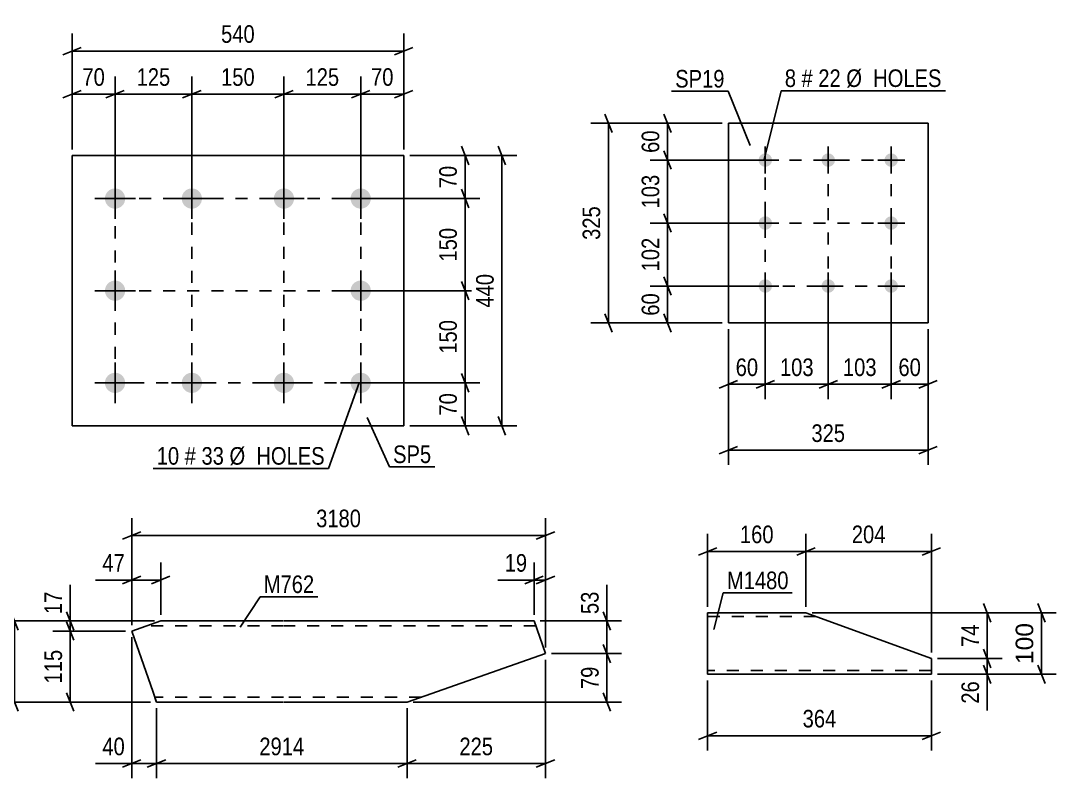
# Model space of a CAD drawing. Header units: millimetres. Extents: x 0 to 594, y 0 to 420.
# Drawn here: x 139.6 to 308.2, y 203.1 to 326.4 of the extents above; entities that cross this region are included whole.
import ezdxf

# ---------------------------------------------------------------- set-up
doc = ezdxf.new("R2010")
doc.units = ezdxf.units.MM
doc.linetypes.add('DXK_LINE_DOT2', pattern=[3.9198, 1.9599, -1.9599])
doc.styles.add('Arial', font='ARIAL.TTF', dxfattribs={"height": 0.2})
doc.styles.add('Arial Narrow', font='ARIALN.TTF', dxfattribs={"height": 0.2})

# ---------------------------------------------------------------- blocks, each defined once
blk = doc.blocks.new('Bolt-284936676-8495 - 8493')
at = {"linetype": 'Continuous'}
for points in [[(260.83, 304.83, -1), (260.83, 302.63, -1)], [(271.08, 304.83, -1), (271.08, 302.63, -1)], [(281.33, 304.83, -1), (281.33, 302.63, -1)], [(260.83, 294.58, -1), (260.83, 292.38, -1)], [(281.33, 294.58, -1), (281.33, 292.38, -1)], [(260.83, 284.33, -1), (260.83, 282.13, -1)], [(271.08, 284.33, -1), (271.08, 282.13, -1)], [(281.33, 284.33, -1), (281.33, 282.13, -1)]]:
    blk.add_hatch(color=1, dxfattribs=at).paths.add_polyline_path(points)
at = {"color": 1, "linetype": 'Continuous'}
for p, q in [((260.83, 305.93), (260.83, 301.53)), ((271.08, 305.93), (271.08, 301.53)), ((281.33, 305.93), (281.33, 301.53)), ((258.63, 303.73), (263.03, 303.73)), ((268.88, 303.73), (273.28, 303.73)), ((279.13, 303.73), (283.53, 303.73)), ((260.83, 295.68), (260.83, 291.28)), ((281.33, 295.68), (281.33, 291.28)), ((258.63, 293.48), (263.03, 293.48)), ((279.13, 293.48), (283.53, 293.48)), ((260.83, 285.43), (260.83, 281.03)), ((271.08, 285.43), (271.08, 281.03)), ((281.33, 285.43), (281.33, 281.03)), ((258.63, 283.23), (263.03, 283.23)), ((268.88, 283.23), (273.28, 283.23)), ((279.13, 283.23), (283.53, 283.23))]:
    blk.add_line(p, q, dxfattribs=at)
blk = doc.blocks.new('Part-284936676-8494 - 8493')
at = {"color": 2, "linetype": 'Continuous'}
for p, q in [((287.33, 309.73), (254.83, 309.73)), ((254.83, 277.23), (254.83, 309.73)), ((287.33, 277.23), (287.33, 309.73)), ((287.33, 277.23), (254.83, 277.23))]:
    blk.add_line(p, q, dxfattribs=at)
blk = doc.blocks.new('Part-284936676-8410 - 8409')
at = {"color": 2, "linetype": 'Continuous'}
for p, q in [((162.39, 228.71), (157.66, 227.05)), ((182.39, 228.71), (162.39, 228.71)), ((223.18, 228.71), (182.49, 228.71)), ((223.18, 228.71), (225.04, 223.39)), ((161.14, 217.11), (157.66, 227.05)), ((202.49, 215.51), (225.04, 223.39)), ((161.7, 215.51), (161.14, 217.11)), ((182.39, 215.51), (161.7, 215.51)), ((202.49, 215.51), (182.49, 215.51))]:
    blk.add_line(p, q, dxfattribs=at)
at = {"color": 7, "linetype": 'DXK_LINE_DOT2'}
for p, q in [((182.39, 227.91), (160.1, 227.91)), ((223.46, 227.91), (182.49, 227.91)), ((161.66, 215.63), (161.14, 217.11)), ((182.39, 216.31), (161.42, 216.31)), ((204.78, 216.31), (182.49, 216.31))]:
    blk.add_line(p, q, dxfattribs=at)
blk = doc.blocks.new('Part-284936676-8591 - 8590')
at = {"color": 2, "linetype": 'Continuous'}
for p, q in [((147.95, 260.47), (147.95, 304.47)), ((147.95, 304.47), (201.95, 304.47)), ((201.95, 304.47), (201.95, 260.47)), ((201.95, 260.47), (147.95, 260.47))]:
    blk.add_line(p, q, dxfattribs=at)
blk = doc.blocks.new('Bolt-284936676-8592 - 8590')
at = {"linetype": 'Continuous'}
for points in [[(154.95, 299.12, -1), (154.95, 295.82, -1)], [(167.45, 299.12, -1), (167.45, 295.82, -1)], [(182.45, 299.12, -1), (182.45, 295.82, -1)], [(194.95, 299.12, -1), (194.95, 295.82, -1)], [(154.95, 284.12, -1), (154.95, 280.82, -1)], [(194.95, 284.12, -1), (194.95, 280.82, -1)], [(154.95, 269.12, -1), (154.95, 265.82, -1)], [(167.45, 269.12, -1), (167.45, 265.82, -1)], [(182.45, 269.12, -1), (182.45, 265.82, -1)], [(194.95, 269.12, -1), (194.95, 265.82, -1)]]:
    blk.add_hatch(color=1, dxfattribs=at).paths.add_polyline_path(points)
at = {"color": 1, "linetype": 'Continuous'}
for p, q in [((154.95, 300.77), (154.95, 294.17)), ((167.45, 300.77), (167.45, 294.17)), ((182.45, 300.77), (182.45, 294.17)), ((194.95, 300.77), (194.95, 294.17)), ((151.65, 297.47), (158.25, 297.47)), ((164.15, 297.47), (170.75, 297.47)), ((179.15, 297.47), (185.75, 297.47)), ((191.65, 297.47), (198.25, 297.47)), ((154.95, 285.77), (154.95, 279.17)), ((194.95, 285.77), (194.95, 279.17)), ((151.65, 282.47), (158.25, 282.47)), ((191.65, 282.47), (198.25, 282.47)), ((154.95, 270.77), (154.95, 264.17)), ((167.45, 270.77), (167.45, 264.17)), ((182.45, 270.77), (182.45, 264.17)), ((194.95, 270.77), (194.95, 264.17)), ((151.65, 267.47), (158.25, 267.47)), ((164.15, 267.47), (170.75, 267.47)), ((179.15, 267.47), (185.75, 267.47)), ((191.65, 267.47), (198.25, 267.47))]:
    blk.add_line(p, q, dxfattribs=at)
blk = doc.blocks.new('Part-284936676-8640 - 8639')
at = {"color": 2, "linetype": 'Continuous'}
for p, q in [((251.43, 220.12), (251.43, 230.03)), ((251.43, 230.03), (267.44, 230.03)), ((267.44, 230.03), (287.87, 222.6)), ((287.87, 222.6), (287.87, 220.03)), ((251.43, 220.03), (251.43, 220.12)), ((287.87, 220.03), (251.43, 220.03))]:
    blk.add_line(p, q, dxfattribs=at)
at = {"color": 7, "linetype": 'DXK_LINE_DOT2'}
for p, q in [((269.09, 229.43), (251.43, 229.43)), ((251.43, 220.63), (251.43, 220.68)), ((287.87, 220.63), (251.43, 220.63))]:
    blk.add_line(p, q, dxfattribs=at)
blk = doc.blocks.new('Rectangle-284936676-12552 - 8493')
at = {"color": 1, "linetype": 'DXK_LINE_DOT2'}
blk.add_lwpolyline([(260.83, 303.73), (281.33, 303.73), (281.33, 283.23), (260.83, 283.23), (260.83, 303.73)], close=True, dxfattribs=at)
blk = doc.blocks.new('Rectangle-284936676-12542 - 8590')
at = {"color": 1, "linetype": 'DXK_LINE_DOT2'}
blk.add_lwpolyline([(154.95, 297.47), (194.95, 297.47), (194.95, 267.47), (154.95, 267.47), (154.95, 297.47)], close=True, dxfattribs=at)
blk = doc.blocks.new('Line-284936676-12607 - 8493')
at = {"color": 1, "linetype": 'DXK_LINE_DOT2'}
blk.add_line((271.08, 303.73), (271.08, 283.23), dxfattribs=at)
blk = doc.blocks.new('Line-284936676-12586 - 8590')
at = {"color": 1, "linetype": 'DXK_LINE_DOT2'}
blk.add_line((154.95, 282.47), (194.95, 282.47), dxfattribs=at)
blk = doc.blocks.new('Line-284936676-12614 - 8493')
at = {"color": 1, "linetype": 'DXK_LINE_DOT2'}
blk.add_line((260.83, 293.48), (281.33, 293.48), dxfattribs=at)
blk = doc.blocks.new('Line-284936676-12593 - 8590')
at = {"color": 1, "linetype": 'DXK_LINE_DOT2'}
blk.add_line((167.45, 297.47), (167.45, 267.47), dxfattribs=at)
blk = doc.blocks.new('Line-284936676-12600 - 8590')
at = {"color": 1, "linetype": 'DXK_LINE_DOT2'}
blk.add_line((182.45, 297.47), (182.45, 267.47), dxfattribs=at)
blk = doc.blocks.new('StraightDimension-284936676-14055 - 8493')
at = {"color": 7, "linetype": 'Continuous'}
for p, q in [((260.83, 282.23), (260.83, 264.83)), ((271.08, 282.23), (271.08, 264.83)), ((259.33, 266.63), (262.33, 267.83)), ((260.83, 267.23), (271.08, 267.23)), ((272.58, 267.83), (269.58, 266.63))]:
    blk.add_line(p, q, dxfattribs=at)
at = {"color": 0}
blk.add_wipeout([(269.3, 267.98), (269.3, 272.18), (262.62, 272.18), (262.62, 267.98)], dxfattribs=at)
at = {"color": 3, "style": 'Arial Narrow'}
blk.add_text('103', height=2.863, dxfattribs=at).set_placement((263.22, 268.58))
blk = doc.blocks.new('StraightDimension-284936676-8920 - 8493')
at = {"color": 7, "linetype": 'Continuous'}
for p, q in [((244.31, 311.23), (245.51, 308.23)), ((253.83, 309.73), (242.06, 309.73)), ((244.91, 303.73), (244.91, 309.73)), ((245.51, 302.23), (244.31, 305.23)), ((259.83, 303.73), (242.06, 303.73))]:
    blk.add_line(p, q, dxfattribs=at)
at = {"color": 0}
blk.add_wipeout([(244.16, 309.16), (239.96, 309.16), (239.96, 304.3), (244.16, 304.3)], dxfattribs=at)
at = {"color": 3, "style": 'Arial Narrow'}
blk.add_text('60', height=2.863, rotation=90.0002, dxfattribs=at).set_placement((243.56, 304.9))
blk = doc.blocks.new('StraightDimension-284936676-8923 - 8493')
at = {"color": 7, "linetype": 'Continuous'}
for p, q in [((244.31, 284.73), (245.51, 281.73)), ((259.83, 283.23), (242.06, 283.23)), ((244.91, 277.23), (244.91, 283.23)), ((245.51, 275.73), (244.31, 278.73)), ((253.83, 277.23), (242.06, 277.23))]:
    blk.add_line(p, q, dxfattribs=at)
at = {"color": 0}
blk.add_wipeout([(244.16, 282.66), (239.96, 282.66), (239.96, 277.8), (244.16, 277.8)], dxfattribs=at)
at = {"color": 3, "style": 'Arial Narrow'}
blk.add_text('60', height=2.863, rotation=90.0002, dxfattribs=at).set_placement((243.56, 278.4))
blk = doc.blocks.new('StraightDimension-284936676-8936 - 8493')
at = {"color": 7, "linetype": 'Continuous'}
for p, q in [((235.89, 308.23), (234.69, 311.23)), ((253.83, 309.73), (232.44, 309.73)), ((235.29, 277.23), (235.29, 309.73)), ((234.69, 278.73), (235.89, 275.73)), ((253.83, 277.23), (232.44, 277.23))]:
    blk.add_line(p, q, dxfattribs=at)
at = {"color": 0}
blk.add_wipeout([(234.54, 296.82), (230.34, 296.82), (230.34, 290.14), (234.54, 290.14)], dxfattribs=at)
at = {"color": 3, "style": 'Arial Narrow'}
blk.add_text('325', height=2.863, rotation=90.0002, dxfattribs=at).set_placement((233.94, 290.74))
blk = doc.blocks.new('StraightDimension-284936676-8940 - 8493')
at = {"color": 7, "linetype": 'Continuous'}
for p, q in [((281.33, 282.23), (281.33, 264.83)), ((287.33, 276.23), (287.33, 264.83)), ((279.83, 266.63), (282.83, 267.83)), ((281.33, 267.23), (287.33, 267.23)), ((288.83, 267.83), (285.83, 266.63))]:
    blk.add_line(p, q, dxfattribs=at)
at = {"color": 0}
blk.add_wipeout([(286.76, 267.98), (286.76, 272.18), (281.91, 272.18), (281.91, 267.98)], dxfattribs=at)
at = {"color": 3, "style": 'Arial Narrow'}
blk.add_text('60', height=2.863, dxfattribs=at).set_placement((282.51, 268.58))
blk = doc.blocks.new('StraightDimension-284936676-8943 - 8493')
at = {"color": 7, "linetype": 'Continuous'}
for p, q in [((260.83, 282.23), (260.83, 264.83)), ((254.83, 276.23), (254.83, 264.83)), ((253.33, 266.63), (256.33, 267.83)), ((254.83, 267.23), (260.83, 267.23)), ((262.33, 267.83), (259.33, 266.63))]:
    blk.add_line(p, q, dxfattribs=at)
at = {"color": 0}
blk.add_wipeout([(260.26, 267.98), (260.26, 272.18), (255.41, 272.18), (255.41, 267.98)], dxfattribs=at)
at = {"color": 3, "style": 'Arial Narrow'}
blk.add_text('60', height=2.863, dxfattribs=at).set_placement((256.01, 268.58))
blk = doc.blocks.new('StraightDimension-284936676-8956 - 8493')
at = {"color": 7, "linetype": 'Continuous'}
for p, q in [((254.83, 276.23), (254.83, 254.1)), ((287.33, 276.23), (287.33, 254.1)), ((256.33, 257.1), (253.33, 255.9)), ((254.83, 256.5), (287.33, 256.5)), ((285.83, 255.9), (288.83, 257.1))]:
    blk.add_line(p, q, dxfattribs=at)
at = {"color": 0}
blk.add_wipeout([(274.43, 257.25), (274.43, 261.45), (267.74, 261.45), (267.74, 257.25)], dxfattribs=at)
at = {"color": 3, "style": 'Arial Narrow'}
blk.add_text('325', height=2.863, dxfattribs=at).set_placement((268.34, 257.85))
blk = doc.blocks.new('StraightDimension-284936676-14033 - 8493')
at = {"color": 7, "linetype": 'Continuous'}
for p, q in [((259.83, 293.48), (242.06, 293.48)), ((244.31, 294.98), (245.51, 291.98)), ((244.91, 283.23), (244.91, 293.48)), ((245.51, 281.73), (244.31, 284.73)), ((259.83, 283.23), (242.06, 283.23))]:
    blk.add_line(p, q, dxfattribs=at)
at = {"color": 0}
blk.add_wipeout([(244.16, 291.7), (239.96, 291.7), (239.96, 285.01), (244.16, 285.01)], dxfattribs=at)
at = {"color": 3, "style": 'Arial Narrow'}
blk.add_text('102', height=2.863, rotation=90.0002, dxfattribs=at).set_placement((243.56, 285.61))
blk = doc.blocks.new('StraightDimension-284936676-14035 - 8493')
at = {"color": 7, "linetype": 'Continuous'}
for p, q in [((244.31, 305.23), (245.51, 302.23)), ((259.83, 303.73), (242.06, 303.73)), ((244.91, 293.48), (244.91, 303.73)), ((259.83, 293.48), (242.06, 293.48)), ((245.51, 291.98), (244.31, 294.98))]:
    blk.add_line(p, q, dxfattribs=at)
at = {"color": 0}
blk.add_wipeout([(244.16, 301.95), (239.96, 301.95), (239.96, 295.26), (244.16, 295.26)], dxfattribs=at)
at = {"color": 3, "style": 'Arial Narrow'}
blk.add_text('103', height=2.863, rotation=90.0002, dxfattribs=at).set_placement((243.56, 295.86))
blk = doc.blocks.new('StraightDimension-284936676-14057 - 8493')
at = {"color": 7, "linetype": 'Continuous'}
for p, q in [((271.08, 282.23), (271.08, 264.83)), ((281.33, 282.23), (281.33, 264.83)), ((269.58, 266.63), (272.58, 267.83)), ((271.08, 267.23), (281.33, 267.23)), ((282.83, 267.83), (279.83, 266.63))]:
    blk.add_line(p, q, dxfattribs=at)
at = {"color": 0}
blk.add_wipeout([(279.55, 267.98), (279.55, 272.18), (272.87, 272.18), (272.87, 267.98)], dxfattribs=at)
at = {"color": 3, "style": 'Arial Narrow'}
blk.add_text('103', height=2.863, dxfattribs=at).set_placement((273.47, 268.58))
blk = doc.blocks.new('StraightDimension-284936676-8760 - 8409')
at = {"color": 7, "linetype": 'Continuous'}
for p, q in [((157.66, 228.05), (157.66, 245.47)), ((225.04, 224.39), (225.04, 245.47)), ((159.16, 243.22), (156.16, 242.02)), ((223.54, 242.02), (226.54, 243.22)), ((157.66, 242.62), (225.04, 242.62))]:
    blk.add_line(p, q, dxfattribs=at)
at = {"color": 0}
blk.add_wipeout([(195.61, 243.37), (195.61, 247.57), (187.09, 247.57), (187.09, 243.37)], dxfattribs=at)
at = {"color": 3, "style": 'Arial Narrow'}
blk.add_text('3180', height=2.863, dxfattribs=at).set_placement((187.69, 243.97))
blk = doc.blocks.new('StraightDimension-284936676-8752 - 8409')
at = {"color": 7, "linetype": 'Continuous'}
for p, q in [((234.44, 230.21), (235.64, 227.21)), ((224.18, 228.71), (237.44, 228.71)), ((235.04, 223.39), (235.04, 228.71)), ((235.64, 221.89), (234.44, 224.89)), ((226.04, 223.39), (237.44, 223.39))]:
    blk.add_line(p, q, dxfattribs=at)
at = {"color": 0}
blk.add_wipeout([(234.29, 234.09), (230.09, 234.09), (230.09, 229.23), (234.29, 229.23)], dxfattribs=at)
at = {"color": 7, "linetype": 'Continuous'}
blk.add_line((235.04, 228.71), (235.04, 234.61), dxfattribs=at)
blk.add_line((235.04, 228.71), (235.04, 234.61), dxfattribs=at)
at = {"color": 3, "style": 'Arial Narrow'}
blk.add_text('53', height=2.863, rotation=90.0002, dxfattribs=at).set_placement((233.69, 229.83))
blk = doc.blocks.new('StraightDimension-284936676-8736 - 8409')
at = {"color": 7, "linetype": 'Continuous'}
for p, q in [((223.18, 229.71), (223.18, 238.23)), ((225.04, 224.39), (225.04, 238.23)), ((221.68, 234.78), (224.68, 235.98)), ((223.18, 235.38), (225.04, 235.38)), ((226.54, 235.98), (223.54, 234.78))]:
    blk.add_line(p, q, dxfattribs=at)
at = {"color": 0}
blk.add_wipeout([(222.65, 236.13), (222.65, 240.33), (217.79, 240.33), (217.79, 236.13)], dxfattribs=at)
at = {"color": 7, "linetype": 'Continuous'}
blk.add_line((223.18, 235.38), (217.27, 235.38), dxfattribs=at)
blk.add_line((223.18, 235.38), (217.27, 235.38), dxfattribs=at)
at = {"color": 3, "style": 'Arial Narrow'}
blk.add_text('19', height=2.863, dxfattribs=at).set_placement((218.39, 236.73))
blk = doc.blocks.new('StraightDimension-284936676-8740 - 8409')
at = {"color": 7, "linetype": 'Continuous'}
for p, q in [((157.66, 228.05), (157.66, 238.23)), ((162.39, 229.71), (162.39, 238.23)), ((156.16, 234.78), (159.16, 235.98)), ((157.66, 235.38), (162.39, 235.38)), ((163.89, 235.98), (160.89, 234.78))]:
    blk.add_line(p, q, dxfattribs=at)
at = {"color": 0}
blk.add_wipeout([(157.14, 236.13), (157.14, 240.33), (152.28, 240.33), (152.28, 236.13)], dxfattribs=at)
at = {"color": 7, "linetype": 'Continuous'}
blk.add_line((157.66, 235.38), (151.76, 235.38), dxfattribs=at)
blk.add_line((157.66, 235.38), (151.76, 235.38), dxfattribs=at)
at = {"color": 3, "style": 'Arial Narrow'}
blk.add_text('47', height=2.863, dxfattribs=at).set_placement((152.88, 236.73))
blk = doc.blocks.new('StraightDimension-284936676-8753 - 8409')
at = {"color": 7, "linetype": 'Continuous'}
for p, q in [((234.44, 224.89), (235.64, 221.89)), ((226.04, 223.39), (237.44, 223.39)), ((235.04, 215.51), (235.04, 223.39)), ((235.64, 214.01), (234.44, 217.01)), ((203.49, 215.51), (237.44, 215.51))]:
    blk.add_line(p, q, dxfattribs=at)
at = {"color": 0}
blk.add_wipeout([(234.29, 221.87), (230.09, 221.87), (230.09, 217.02), (234.29, 217.02)], dxfattribs=at)
at = {"color": 3, "style": 'Arial Narrow'}
blk.add_text('79', height=2.863, rotation=90.0002, dxfattribs=at).set_placement((233.69, 217.62))
blk = doc.blocks.new('StraightDimension-284936676-11393 - 8409')
at = {"color": 7, "linetype": 'Continuous'}
for p, q in [((147.06, 230.21), (148.26, 227.21)), ((161.39, 228.71), (144.81, 228.71)), ((148.26, 225.56), (147.06, 228.56)), ((147.66, 227.06), (147.66, 228.71)), ((156.66, 227.06), (144.81, 227.06))]:
    blk.add_line(p, q, dxfattribs=at)
at = {"color": 0}
blk.add_wipeout([(146.91, 234.09), (142.71, 234.09), (142.71, 229.23), (146.91, 229.23)], dxfattribs=at)
at = {"color": 7, "linetype": 'Continuous'}
blk.add_line((147.66, 228.71), (147.66, 234.61), dxfattribs=at)
blk.add_line((147.66, 228.71), (147.66, 234.61), dxfattribs=at)
at = {"color": 3, "style": 'Arial Narrow'}
blk.add_text('17', height=2.863, rotation=90.0002, dxfattribs=at).set_placement((146.31, 229.83))
blk = doc.blocks.new('StraightDimension-284936676-11394 - 8409')
at = {"color": 7, "linetype": 'Continuous'}
for p, q in [((147.06, 228.56), (148.26, 225.56)), ((156.66, 227.06), (144.81, 227.06)), ((147.66, 215.51), (147.66, 227.06)), ((148.26, 214.01), (147.06, 217.01)), ((160.7, 215.51), (144.81, 215.51))]:
    blk.add_line(p, q, dxfattribs=at)
at = {"color": 0}
blk.add_wipeout([(146.91, 224.62), (142.71, 224.62), (142.71, 217.94), (146.91, 217.94)], dxfattribs=at)
at = {"color": 3, "style": 'Arial Narrow'}
blk.add_text('115', height=2.863, rotation=90.0002, dxfattribs=at).set_placement((146.31, 218.54))
blk = doc.blocks.new('StraightDimension-284936676-11471 - 8409')
at = {"color": 7, "linetype": 'Continuous'}
for p, q in [((225.04, 222.39), (225.04, 203.11)), ((202.49, 214.51), (202.49, 203.11)), ((203.99, 206.11), (200.99, 204.91)), ((223.54, 204.91), (226.54, 206.11)), ((202.49, 205.51), (225.04, 205.51))]:
    blk.add_line(p, q, dxfattribs=at)
at = {"color": 0}
blk.add_wipeout([(217.1, 206.26), (217.1, 210.46), (210.42, 210.46), (210.42, 206.26)], dxfattribs=at)
at = {"color": 3, "style": 'Arial Narrow'}
blk.add_text('225', height=2.863, dxfattribs=at).set_placement((211.02, 206.86))
blk = doc.blocks.new('StraightDimension-284936676-11472 - 8409')
at = {"color": 7, "linetype": 'Continuous'}
for p, q in [((161.7, 214.51), (161.7, 203.11)), ((202.49, 214.51), (202.49, 203.11)), ((163.2, 206.11), (160.2, 204.91)), ((200.99, 204.91), (203.99, 206.11)), ((161.7, 205.51), (202.49, 205.51))]:
    blk.add_line(p, q, dxfattribs=at)
at = {"color": 0}
blk.add_wipeout([(186.35, 206.26), (186.35, 210.46), (177.84, 210.46), (177.84, 206.26)], dxfattribs=at)
at = {"color": 3, "style": 'Arial Narrow'}
blk.add_text('2914', height=2.863, dxfattribs=at).set_placement((178.44, 206.86))
blk = doc.blocks.new('StraightDimension-284936676-11473 - 8409')
at = {"color": 7, "linetype": 'Continuous'}
for p, q in [((157.66, 226.06), (157.66, 203.11)), ((161.7, 214.51), (161.7, 203.11)), ((156.16, 204.91), (159.16, 206.11)), ((163.2, 206.11), (160.2, 204.91)), ((157.66, 205.51), (161.7, 205.51))]:
    blk.add_line(p, q, dxfattribs=at)
at = {"color": 0}
blk.add_wipeout([(157.14, 206.26), (157.14, 210.46), (152.28, 210.46), (152.28, 206.26)], dxfattribs=at)
at = {"color": 7, "linetype": 'Continuous'}
blk.add_line((157.66, 205.51), (151.76, 205.51), dxfattribs=at)
blk.add_line((157.66, 205.51), (151.76, 205.51), dxfattribs=at)
at = {"color": 3, "style": 'Arial Narrow'}
blk.add_text('40', height=2.863, dxfattribs=at).set_placement((152.88, 206.86))
blk = doc.blocks.new('StraightDimension-284936676-11514 - 8409')
at = {"color": 7, "linetype": 'Continuous'}
for p, q in [((139.16, 227.21), (137.96, 230.21)), ((161.39, 228.71), (135.71, 228.71)), ((138.56, 215.51), (138.56, 228.71)), ((137.96, 217.01), (139.16, 214.01)), ((160.7, 215.51), (135.71, 215.51))]:
    blk.add_line(p, q, dxfattribs=at)
at = {"color": 0}
blk.add_wipeout([(137.81, 226.04), (133.61, 226.04), (133.61, 218.17), (137.81, 218.17)], dxfattribs=at)
at = {"color": 3, "style": 'Arial'}
blk.add_text('132', height=2.865, rotation=90.0002, dxfattribs=at).set_placement((137.21, 218.77))
blk = doc.blocks.new('StraightDimension-284936676-14361 - 8590')
at = {"color": 7, "linetype": 'Continuous'}
for p, q in [((182.45, 298.47), (182.45, 317.32)), ((194.95, 298.47), (194.95, 317.32)), ((183.95, 315.07), (180.95, 313.87)), ((182.45, 314.47), (194.95, 314.47)), ((193.45, 313.87), (196.45, 315.07))]:
    blk.add_line(p, q, dxfattribs=at)
at = {"color": 0}
blk.add_wipeout([(192.05, 315.22), (192.05, 319.42), (185.36, 319.42), (185.36, 315.22)], dxfattribs=at)
at = {"color": 3, "style": 'Arial Narrow'}
blk.add_text('125', height=2.863, dxfattribs=at).set_placement((185.96, 315.82))
blk = doc.blocks.new('StraightDimension-284936676-9144 - 8590')
at = {"color": 7, "linetype": 'Continuous'}
for p, q in [((211.35, 305.97), (212.55, 302.97)), ((202.95, 304.47), (214.35, 304.47)), ((211.95, 297.47), (211.95, 304.47)), ((212.55, 295.97), (211.35, 298.97)), ((195.95, 297.47), (214.35, 297.47))]:
    blk.add_line(p, q, dxfattribs=at)
at = {"color": 0}
blk.add_wipeout([(211.2, 303.39), (207, 303.39), (207, 298.54), (211.2, 298.54)], dxfattribs=at)
at = {"color": 3, "style": 'Arial Narrow'}
blk.add_text('70', height=2.863, rotation=90.0002, dxfattribs=at).set_placement((210.6, 299.14))
blk = doc.blocks.new('StraightDimension-284936676-14335 - 8590')
at = {"color": 7, "linetype": 'Continuous'}
for p, q in [((212.55, 280.97), (211.35, 283.97)), ((195.95, 282.47), (214.35, 282.47)), ((211.95, 267.47), (211.95, 282.47)), ((211.35, 268.97), (212.55, 265.97)), ((195.95, 267.47), (214.35, 267.47))]:
    blk.add_line(p, q, dxfattribs=at)
at = {"color": 0}
blk.add_wipeout([(211.2, 278.31), (207, 278.31), (207, 271.62), (211.2, 271.62)], dxfattribs=at)
at = {"color": 3, "style": 'Arial Narrow'}
blk.add_text('150', height=2.863, rotation=90.0002, dxfattribs=at).set_placement((210.6, 272.22))
blk = doc.blocks.new('StraightDimension-284936676-9147 - 8590')
at = {"color": 7, "linetype": 'Continuous'}
for p, q in [((211.35, 268.97), (212.55, 265.97)), ((195.95, 267.47), (214.35, 267.47)), ((211.95, 260.47), (211.95, 267.47)), ((212.55, 258.97), (211.35, 261.97)), ((202.95, 260.47), (214.35, 260.47))]:
    blk.add_line(p, q, dxfattribs=at)
at = {"color": 0}
blk.add_wipeout([(211.2, 266.39), (207, 266.39), (207, 261.54), (211.2, 261.54)], dxfattribs=at)
at = {"color": 3, "style": 'Arial Narrow'}
blk.add_text('70', height=2.863, rotation=90.0002, dxfattribs=at).set_placement((210.6, 262.14))
blk = doc.blocks.new('StraightDimension-284936676-14337 - 8590')
at = {"color": 7, "linetype": 'Continuous'}
for p, q in [((212.55, 295.97), (211.35, 298.97)), ((195.95, 297.47), (214.35, 297.47)), ((211.95, 282.47), (211.95, 297.47)), ((211.35, 283.97), (212.55, 280.97)), ((195.95, 282.47), (214.35, 282.47))]:
    blk.add_line(p, q, dxfattribs=at)
at = {"color": 0}
blk.add_wipeout([(211.2, 293.31), (207, 293.31), (207, 286.62), (211.2, 286.62)], dxfattribs=at)
at = {"color": 3, "style": 'Arial Narrow'}
blk.add_text('150', height=2.863, rotation=90.0002, dxfattribs=at).set_placement((210.6, 287.22))
blk = doc.blocks.new('StraightDimension-284936676-9160 - 8590')
at = {"color": 7, "linetype": 'Continuous'}
for p, q in [((218.55, 302.97), (217.35, 305.97)), ((202.95, 304.47), (220.35, 304.47)), ((217.95, 260.47), (217.95, 304.47)), ((217.35, 261.97), (218.55, 258.97)), ((202.95, 260.47), (220.35, 260.47))]:
    blk.add_line(p, q, dxfattribs=at)
at = {"color": 0}
blk.add_wipeout([(217.2, 285.81), (213, 285.81), (213, 279.12), (217.2, 279.12)], dxfattribs=at)
at = {"color": 3, "style": 'Arial Narrow'}
blk.add_text('440', height=2.863, rotation=90.0002, dxfattribs=at).set_placement((216.6, 279.72))
blk = doc.blocks.new('StraightDimension-284936676-9164 - 8590')
at = {"color": 7, "linetype": 'Continuous'}
for p, q in [((194.95, 298.47), (194.95, 317.32)), ((201.95, 305.47), (201.95, 317.32)), ((193.45, 313.87), (196.45, 315.07)), ((194.95, 314.47), (201.95, 314.47)), ((203.45, 315.07), (200.45, 313.87))]:
    blk.add_line(p, q, dxfattribs=at)
at = {"color": 0}
blk.add_wipeout([(200.88, 315.22), (200.88, 319.42), (196.03, 319.42), (196.03, 315.22)], dxfattribs=at)
at = {"color": 3, "style": 'Arial Narrow'}
blk.add_text('70', height=2.863, dxfattribs=at).set_placement((196.63, 315.82))
blk = doc.blocks.new('StraightDimension-284936676-9168 - 8590')
at = {"color": 7, "linetype": 'Continuous'}
for p, q in [((147.95, 305.47), (147.95, 317.32)), ((154.95, 298.47), (154.95, 317.32)), ((146.45, 313.87), (149.45, 315.07)), ((147.95, 314.47), (154.95, 314.47)), ((156.45, 315.07), (153.45, 313.87))]:
    blk.add_line(p, q, dxfattribs=at)
at = {"color": 0}
blk.add_wipeout([(153.88, 315.22), (153.88, 319.42), (149.03, 319.42), (149.03, 315.22)], dxfattribs=at)
at = {"color": 3, "style": 'Arial Narrow'}
blk.add_text('70', height=2.863, dxfattribs=at).set_placement((149.63, 315.82))
blk = doc.blocks.new('StraightDimension-284936676-9184 - 8590')
at = {"color": 7, "linetype": 'Continuous'}
for p, q in [((147.95, 305.47), (147.95, 324.32)), ((201.95, 305.47), (201.95, 324.32)), ((149.45, 322.07), (146.45, 320.87)), ((147.95, 321.47), (201.95, 321.47)), ((200.45, 320.87), (203.45, 322.07))]:
    blk.add_line(p, q, dxfattribs=at)
at = {"color": 0}
blk.add_wipeout([(178.3, 322.22), (178.3, 326.42), (171.61, 326.42), (171.61, 322.22)], dxfattribs=at)
at = {"color": 3, "style": 'Arial Narrow'}
blk.add_text('540', height=2.863, dxfattribs=at).set_placement((172.21, 322.82))
blk = doc.blocks.new('StraightDimension-284936676-14357 - 8590')
at = {"color": 7, "linetype": 'Continuous'}
for p, q in [((154.95, 298.47), (154.95, 317.32)), ((167.45, 298.47), (167.45, 317.32)), ((156.45, 315.07), (153.45, 313.87)), ((154.95, 314.47), (167.45, 314.47)), ((165.95, 313.87), (168.95, 315.07))]:
    blk.add_line(p, q, dxfattribs=at)
at = {"color": 0}
blk.add_wipeout([(164.55, 315.22), (164.55, 319.42), (157.86, 319.42), (157.86, 315.22)], dxfattribs=at)
at = {"color": 3, "style": 'Arial Narrow'}
blk.add_text('125', height=2.863, dxfattribs=at).set_placement((158.46, 315.82))
blk = doc.blocks.new('StraightDimension-284936676-14359 - 8590')
at = {"color": 7, "linetype": 'Continuous'}
for p, q in [((167.45, 298.47), (167.45, 317.32)), ((182.45, 298.47), (182.45, 317.32)), ((168.95, 315.07), (165.95, 313.87)), ((167.45, 314.47), (182.45, 314.47)), ((180.95, 313.87), (183.95, 315.07))]:
    blk.add_line(p, q, dxfattribs=at)
at = {"color": 0}
blk.add_wipeout([(178.3, 315.22), (178.3, 319.42), (171.61, 319.42), (171.61, 315.22)], dxfattribs=at)
at = {"color": 3, "style": 'Arial Narrow'}
blk.add_text('150', height=2.863, dxfattribs=at).set_placement((172.21, 315.82))
blk = doc.blocks.new('StraightDimension-284936676-9270 - 8639')
at = {"color": 7, "linetype": 'Continuous'}
for p, q in [((267.44, 231.03), (267.44, 242.88)), ((287.87, 223.6), (287.87, 242.88)), ((268.94, 240.63), (265.94, 239.43)), ((267.44, 240.03), (287.87, 240.03)), ((286.37, 239.43), (289.37, 240.63))]:
    blk.add_line(p, q, dxfattribs=at)
at = {"color": 0}
blk.add_wipeout([(281, 240.78), (281, 244.98), (274.32, 244.98), (274.32, 240.78)], dxfattribs=at)
at = {"color": 3, "style": 'Arial Narrow'}
blk.add_text('204', height=2.863, dxfattribs=at).set_placement((274.92, 241.38))
blk = doc.blocks.new('StraightDimension-284936676-9271 - 8639')
at = {"color": 7, "linetype": 'Continuous'}
for p, q in [((251.43, 231.03), (251.43, 242.88)), ((267.44, 231.03), (267.44, 242.88)), ((252.93, 240.63), (249.93, 239.43)), ((251.43, 240.03), (267.44, 240.03)), ((265.94, 239.43), (268.94, 240.63))]:
    blk.add_line(p, q, dxfattribs=at)
at = {"color": 0}
blk.add_wipeout([(262.78, 240.78), (262.78, 244.98), (256.1, 244.98), (256.1, 240.78)], dxfattribs=at)
at = {"color": 3, "style": 'Arial Narrow'}
blk.add_text('160', height=2.863, dxfattribs=at).set_placement((256.7, 241.38))
blk = doc.blocks.new('StraightDimension-284936676-11806 - 8639')
at = {"color": 7, "linetype": 'Continuous'}
for p, q in [((305.21, 231.53), (306.41, 228.53)), ((268.44, 230.03), (308.21, 230.03)), ((305.81, 220.03), (305.81, 230.03)), ((306.41, 218.53), (305.21, 221.53)), ((288.87, 220.03), (308.21, 220.03))]:
    blk.add_line(p, q, dxfattribs=at)
at = {"color": 0}
blk.add_wipeout([(305.06, 228.97), (300.86, 228.97), (300.86, 221.1), (305.06, 221.1)], dxfattribs=at)
at = {"color": 3, "style": 'Arial'}
blk.add_text('100', height=2.865, rotation=90.0002, dxfattribs=at).set_placement((304.46, 221.7))
blk = doc.blocks.new('StraightDimension-284936676-9276 - 8639')
at = {"color": 7, "linetype": 'Continuous'}
for p, q in [((251.43, 219.03), (251.43, 207.63)), ((287.87, 219.03), (287.87, 207.63)), ((252.93, 210.63), (249.93, 209.43)), ((251.43, 210.03), (287.87, 210.03)), ((286.37, 209.43), (289.37, 210.63))]:
    blk.add_line(p, q, dxfattribs=at)
at = {"color": 0}
blk.add_wipeout([(273, 210.78), (273, 214.98), (266.31, 214.98), (266.31, 210.78)], dxfattribs=at)
at = {"color": 3, "style": 'Arial Narrow'}
blk.add_text('364', height=2.863, dxfattribs=at).set_placement((266.91, 211.38))
blk = doc.blocks.new('StraightDimension-284936676-11694 - 8639')
at = {"color": 7, "linetype": 'Continuous'}
for p, q in [((296.38, 231.53), (297.58, 228.53)), ((268.44, 230.03), (299.38, 230.03)), ((296.98, 222.6), (296.98, 230.03)), ((288.87, 222.6), (299.38, 222.6)), ((297.58, 221.1), (296.38, 224.1))]:
    blk.add_line(p, q, dxfattribs=at)
at = {"color": 0}
blk.add_wipeout([(296.23, 228.74), (292.03, 228.74), (292.03, 223.89), (296.23, 223.89)], dxfattribs=at)
at = {"color": 3, "style": 'Arial Narrow'}
blk.add_text('74', height=2.863, rotation=90.0002, dxfattribs=at).set_placement((295.63, 224.49))
blk = doc.blocks.new('StraightDimension-284936676-11695 - 8639')
at = {"color": 7, "linetype": 'Continuous'}
for p, q in [((288.87, 222.6), (299.38, 222.6)), ((296.38, 224.1), (297.58, 221.1)), ((296.98, 220.03), (296.98, 222.6)), ((297.58, 218.53), (296.38, 221.53)), ((288.87, 220.03), (299.38, 220.03))]:
    blk.add_line(p, q, dxfattribs=at)
at = {"color": 0}
blk.add_wipeout([(296.23, 219.51), (292.03, 219.51), (292.03, 214.65), (296.23, 214.65)], dxfattribs=at)
at = {"color": 7, "linetype": 'Continuous'}
blk.add_line((296.98, 220.03), (296.98, 214.13), dxfattribs=at)
blk.add_line((296.98, 220.03), (296.98, 214.13), dxfattribs=at)
at = {"color": 3, "style": 'Arial Narrow'}
blk.add_text('26', height=2.863, rotation=90.0002, dxfattribs=at).set_placement((295.63, 215.25))
blk = doc.blocks.new('Mark-284936676-9356 - 8493')
at = {"color": 0}
blk.add_wipeout([(254.2, 315.54), (254.2, 318.54), (246.16, 318.54), (246.16, 315.54)], dxfattribs=at)
blk.add_wipeout([(254.2, 315.54), (254.2, 318.54), (246.16, 318.54), (246.16, 315.54)], dxfattribs=at)
at = {"color": 30, "linetype": 'Continuous'}
for p in [(245.56, 314.94), (258.35, 306.09)]:
    blk.add_line(p, (254.8, 314.94), dxfattribs=at)
at = {"color": 3, "style": 'Arial Narrow'}
blk.add_text('SP19', height=2.863, dxfattribs=at).set_placement((246.16, 315.54))
blk = doc.blocks.new('Mark-284936676-9359 - 8493')
at = {"color": 0}
for points in [[(265.83, 315.63), (265.83, 318.63), (264.01, 318.63), (264.01, 315.63)], [(268.56, 315.63), (268.56, 318.63), (266.73, 318.63), (266.73, 315.63)], [(273.12, 315.63), (273.12, 318.63), (269.46, 318.63), (269.46, 315.63)], [(289.55, 315.63), (289.55, 318.63), (274.02, 318.63), (274.02, 315.63)]]:
    blk.add_wipeout(points, dxfattribs=at)
for points in [[(265.83, 315.63), (265.83, 318.63), (264.01, 318.63), (264.01, 315.63)], [(268.56, 315.63), (268.56, 318.63), (266.73, 318.63), (266.73, 315.63)], [(273.12, 315.63), (273.12, 318.63), (269.46, 318.63), (269.46, 315.63)], [(289.55, 315.63), (289.55, 318.63), (274.02, 318.63), (274.02, 315.63)]]:
    blk.add_wipeout(points, dxfattribs=at)
at = {"color": 7, "linetype": 'Continuous'}
for p, q in [((260.58, 303.59), (263.41, 315.03)), ((263.41, 315.03), (290.15, 315.03))]:
    blk.add_line(p, q, dxfattribs=at)
at = {"color": 3, "style": 'Arial Narrow'}
for s, height, p in [('8', 2.86, (264.01, 315.63)), ('#', 2.86, (266.73, 315.63)), ('22', 2.863, (269.46, 315.63)), ('Ø  HOLES', 2.863, (274.02, 315.63))]:
    blk.add_text(s, height=height, dxfattribs=at).set_placement(p)
blk = doc.blocks.new('Mark-284936676-9325 - 8409')
at = {"color": 0}
blk.add_wipeout([(187.39, 233.26), (187.39, 236.26), (179.16, 236.26), (179.16, 233.26)], dxfattribs=at)
blk.add_wipeout([(187.39, 233.26), (187.39, 236.26), (179.16, 236.26), (179.16, 233.26)], dxfattribs=at)
at = {"color": 30, "linetype": 'Continuous'}
for p, q in [((175.31, 227.7), (178.56, 232.66)), ((178.56, 232.66), (187.99, 232.66))]:
    blk.add_line(p, q, dxfattribs=at)
at = {"color": 3, "style": 'Arial Narrow'}
blk.add_text('M762', height=2.863, dxfattribs=at).set_placement((179.16, 233.26))
blk = doc.blocks.new('Mark-284936676-9398 - 8590')
at = {"color": 0}
blk.add_wipeout([(206.43, 254.42), (206.43, 257.42), (200.22, 257.42), (200.22, 254.42)], dxfattribs=at)
blk.add_wipeout([(206.43, 254.42), (206.43, 257.42), (200.22, 257.42), (200.22, 254.42)], dxfattribs=at)
at = {"color": 30, "linetype": 'Continuous'}
for p, q in [((195.99, 261.84), (199.62, 253.82)), ((199.62, 253.82), (207.03, 253.82))]:
    blk.add_line(p, q, dxfattribs=at)
at = {"color": 3, "style": 'Arial Narrow'}
blk.add_text('SP5', height=2.863, dxfattribs=at).set_placement((200.22, 254.42))
blk = doc.blocks.new('Mark-284936676-9401 - 8590')
at = {"color": 0}
for points in [[(165.39, 254.15), (165.39, 257.15), (161.73, 257.15), (161.73, 254.15)], [(168.12, 254.15), (168.12, 257.15), (166.29, 257.15), (166.29, 254.15)], [(172.68, 254.15), (172.68, 257.15), (169.02, 257.15), (169.02, 254.15)], [(189.1, 254.15), (189.1, 257.15), (173.58, 257.15), (173.58, 254.15)]]:
    blk.add_wipeout(points, dxfattribs=at)
for points in [[(165.39, 254.15), (165.39, 257.15), (161.73, 257.15), (161.73, 254.15)], [(168.12, 254.15), (168.12, 257.15), (166.29, 257.15), (166.29, 254.15)], [(172.68, 254.15), (172.68, 257.15), (169.02, 257.15), (169.02, 254.15)], [(189.1, 254.15), (189.1, 257.15), (173.58, 257.15), (173.58, 254.15)]]:
    blk.add_wipeout(points, dxfattribs=at)
at = {"color": 7, "linetype": 'Continuous'}
for p in [(194.72, 267.49), (161.13, 253.55)]:
    blk.add_line(p, (189.7, 253.55), dxfattribs=at)
at = {"color": 3, "style": 'Arial Narrow'}
for s, height, p in [('10', 2.863, (161.73, 254.15)), ('#', 2.86, (166.29, 254.15)), ('33', 2.863, (169.02, 254.15)), ('Ø  HOLES', 2.863, (173.58, 254.15))]:
    blk.add_text(s, height=height, dxfattribs=at).set_placement(p)
blk = doc.blocks.new('Mark-284936676-9415 - 8639')
at = {"color": 0}
blk.add_wipeout([(264.63, 233.89), (264.63, 236.89), (254.58, 236.89), (254.58, 233.89)], dxfattribs=at)
blk.add_wipeout([(264.63, 233.89), (264.63, 236.89), (254.58, 236.89), (254.58, 233.89)], dxfattribs=at)
at = {"color": 30, "linetype": 'Continuous'}
for p, q in [((252.47, 227.34), (253.98, 233.29)), ((253.98, 233.29), (265.23, 233.29))]:
    blk.add_line(p, q, dxfattribs=at)
at = {"color": 3, "style": 'Arial Narrow'}
blk.add_text('M1480', height=2.863, dxfattribs=at).set_placement((254.58, 233.89))

msp = doc.modelspace()

# ---------------------------------------------------------------- block references
for name in ['Part-284936676-8494 - 8493', 'Bolt-284936676-8495 - 8493', 'Part-284936676-8591 - 8590', 'Rectangle-284936676-12552 - 8493', 'Line-284936676-12607 - 8493', 'Bolt-284936676-8592 - 8590', 'Rectangle-284936676-12542 - 8590', 'Line-284936676-12593 - 8590', 'Line-284936676-12600 - 8590', 'Line-284936676-12614 - 8493', 'Line-284936676-12586 - 8590', 'Part-284936676-8640 - 8639', 'Part-284936676-8410 - 8409']:
    msp.add_blockref(name, (0, 0))

# ---------------------------------------------------------------- next in the draw order: block references
for name in ['StraightDimension-284936676-9168 - 8590', 'StraightDimension-284936676-14361 - 8590', 'StraightDimension-284936676-8920 - 8493', 'StraightDimension-284936676-14335 - 8590', 'StraightDimension-284936676-14055 - 8493', 'StraightDimension-284936676-8940 - 8493', 'Mark-284936676-9401 - 8590', 'StraightDimension-284936676-8760 - 8409', 'StraightDimension-284936676-9270 - 8639']:
    msp.add_blockref(name, (0, 0))

# ---------------------------------------------------------------- next in the draw order: block references
for name in ['StraightDimension-284936676-9144 - 8590', 'StraightDimension-284936676-8923 - 8493', 'StraightDimension-284936676-9147 - 8590', 'StraightDimension-284936676-9271 - 8639', 'StraightDimension-284936676-8740 - 8409', 'Mark-284936676-9325 - 8409', 'StraightDimension-284936676-8752 - 8409']:
    msp.add_blockref(name, (0, 0))

# ---------------------------------------------------------------- next in the draw order: block references
for name in ['StraightDimension-284936676-8936 - 8493', 'StraightDimension-284936676-14337 - 8590', 'StraightDimension-284936676-8736 - 8409', 'Mark-284936676-9415 - 8639', 'StraightDimension-284936676-11393 - 8409', 'StraightDimension-284936676-11806 - 8639']:
    msp.add_blockref(name, (0, 0))

# ---------------------------------------------------------------- next in the draw order: block references
for name in ['Mark-284936676-9356 - 8493', 'StraightDimension-284936676-9160 - 8590', 'StraightDimension-284936676-8943 - 8493', 'StraightDimension-284936676-11694 - 8639', 'StraightDimension-284936676-11394 - 8409', 'StraightDimension-284936676-8753 - 8409', 'StraightDimension-284936676-9276 - 8639']:
    msp.add_blockref(name, (0, 0))

# ---------------------------------------------------------------- next in the draw order: block references
for name in ['StraightDimension-284936676-9164 - 8590', 'StraightDimension-284936676-14033 - 8493', 'StraightDimension-284936676-8956 - 8493', 'Mark-284936676-9398 - 8590', 'StraightDimension-284936676-11695 - 8639', 'StraightDimension-284936676-11471 - 8409']:
    msp.add_blockref(name, (0, 0))

# ---------------------------------------------------------------- next in the draw order: block references
for name in ['StraightDimension-284936676-9184 - 8590', 'StraightDimension-284936676-14035 - 8493', 'StraightDimension-284936676-14057 - 8493', 'StraightDimension-284936676-11472 - 8409']:
    msp.add_blockref(name, (0, 0))

# ---------------------------------------------------------------- next in the draw order: block references
for name in ['StraightDimension-284936676-14357 - 8590', 'Mark-284936676-9359 - 8493', 'StraightDimension-284936676-11473 - 8409']:
    msp.add_blockref(name, (0, 0))

# ---------------------------------------------------------------- next in the draw order: block references
for name in ['StraightDimension-284936676-14359 - 8590', 'StraightDimension-284936676-11514 - 8409']:
    msp.add_blockref(name, (0, 0))

doc.saveas('drawing.dxf')
